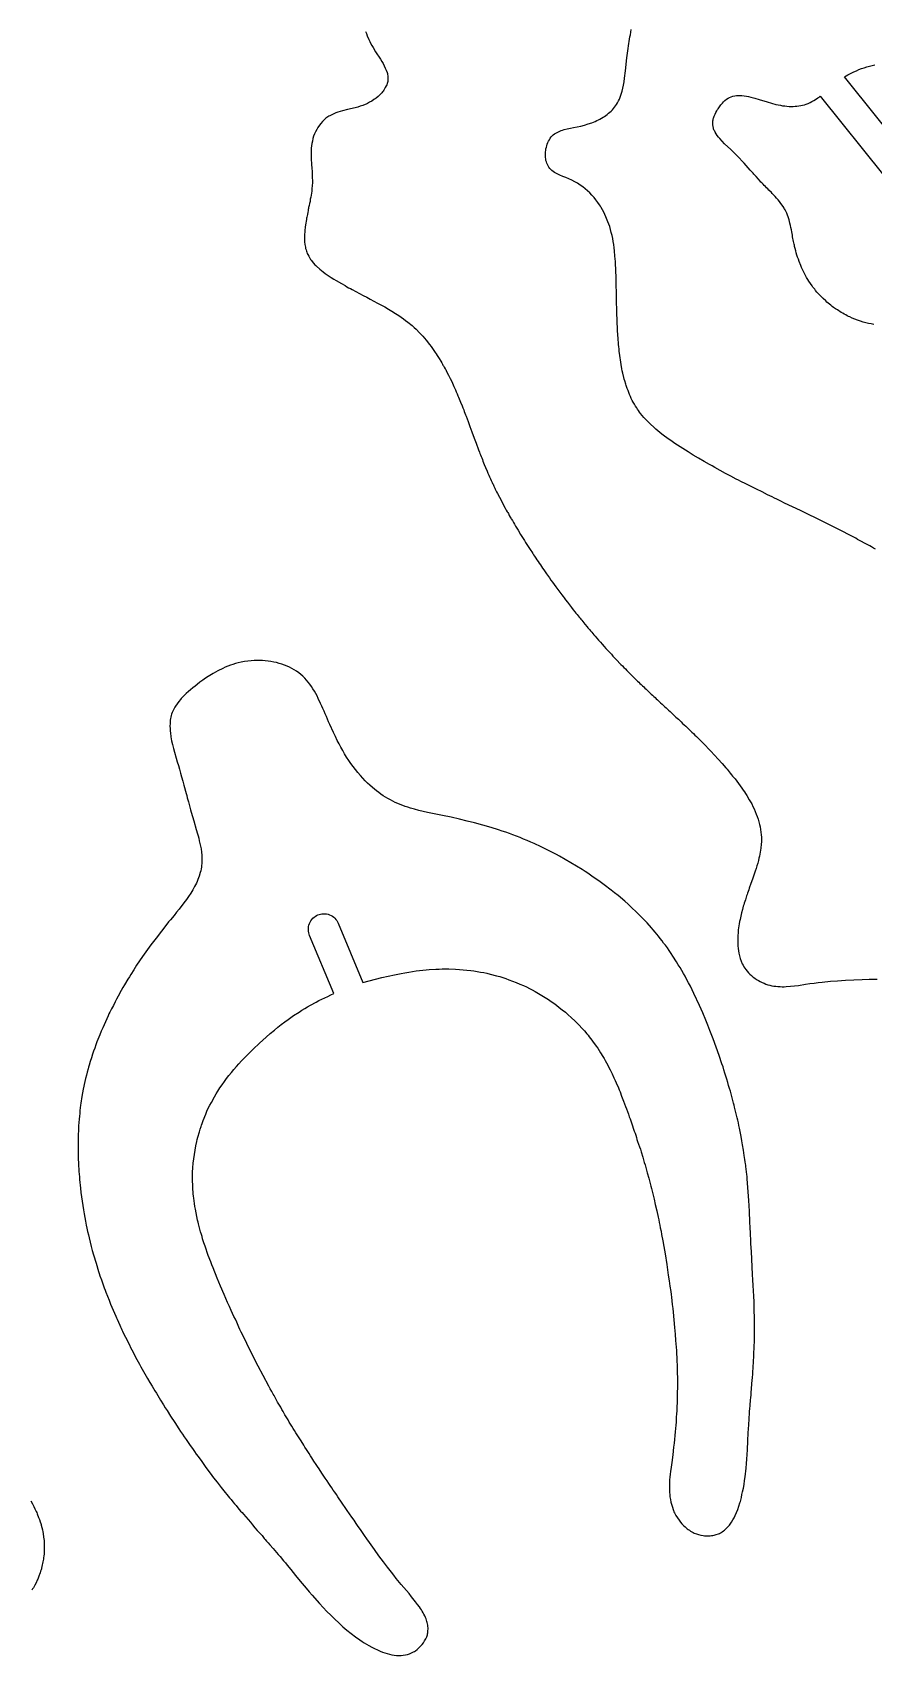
# Model space of a CAD drawing. Extents: x 0 to 1525, y 0 to 1525.
# Drawn here: x 993 to 1259, y 554 to 1067 of the extents above; entities that cross this region are included whole.
import ezdxf

# ---------------------------------------------------------------- set-up
doc = ezdxf.new("R2010")
doc.units = 0
doc.header["$MEASUREMENT"] = 0

msp = doc.modelspace()

# ---------------------------------------------------------------- linework, layer by layer
for points in [[(1259.54, 903.66), (1258.93, 903.98), (1258.33, 904.33), (1257.74, 904.68), (1257.14, 905.01), (1256.14, 905.55), (1255.13, 906.08), (1254.53, 906.4), (1253.93, 906.73), (1253.34, 907.07), (1252.74, 907.39), (1250.99, 908.29), (1249.23, 909.18), (1248.38, 909.61), (1247.53, 910.05), (1245.84, 910.93), (1244.59, 911.55), (1243.33, 912.17), (1240.83, 913.4), (1238.34, 914.61), (1235.84, 915.82), (1233.33, 917.03), (1230.83, 918.23), (1229.59, 918.83), (1228.33, 919.43), (1227.6, 919.78), (1226.88, 920.15), (1226.16, 920.52), (1225.44, 920.88), (1223.68, 921.73), (1221.93, 922.58), (1221.08, 923), (1220.23, 923.43), (1218.54, 924.31), (1217.03, 925.06), (1216.28, 925.43), (1215.54, 925.82), (1213.84, 926.72), (1212.14, 927.61), (1210.44, 928.54), (1208.74, 929.48), (1207.88, 929.95), (1207.03, 930.43), (1205.34, 931.4), (1203.64, 932.39), (1201.95, 933.41), (1200.28, 934.42), (1199.45, 934.93), (1198.62, 935.45), (1196.92, 936.55), (1196.07, 937.11), (1195.24, 937.68), (1193.62, 938.82), (1192.82, 939.41), (1192.04, 940.02), (1190.72, 941.09), (1190.07, 941.63), (1189.44, 942.18), (1188.42, 943.13), (1187.44, 944.1), (1186.87, 944.71), (1186.32, 945.32), (1185.25, 946.58), (1184.93, 947.01), (1184.63, 947.45), (1184.34, 947.9), (1184.03, 948.34), (1183.65, 948.91), (1183.3, 949.49), (1182.97, 950.09), (1182.65, 950.69), (1182.34, 951.3), (1182.05, 951.91), (1181.77, 952.53), (1181.53, 953.17), (1181.29, 953.83), (1181.03, 954.47), (1180.77, 955.13), (1180.66, 955.45), (1180.56, 955.79), (1180.25, 956.87), (1180.1, 957.4), (1179.96, 957.95), (1179.63, 959.31), (1179.47, 960), (1179.33, 960.69), (1179.09, 962.08), (1178.98, 962.78), (1178.89, 963.48), (1178.81, 964.18), (1178.71, 964.88), (1178.52, 966.29), (1178.45, 966.99), (1178.39, 967.69), (1178.33, 968.39), (1178.25, 969.09), (1178.19, 969.79), (1178.15, 970.48), (1178.12, 971.17), (1178.06, 971.86), (1178, 972.41), (1177.96, 972.97), (1177.92, 974.07), (1177.9, 974.76), (1177.86, 975.44), (1177.83, 976.13), (1177.82, 976.82), (1177.8, 977.51), (1177.76, 978.2), (1177.72, 978.89), (1177.72, 979.23), (1177.73, 979.58), (1177.74, 979.93), (1177.74, 980.27), (1177.69, 980.96), (1177.64, 981.65), (1177.62, 982.34), (1177.65, 984.28), (1177.64, 985.25), (1177.62, 985.74), (1177.59, 986.22), (1177.56, 986.71), (1177.54, 987.2), (1177.54, 988.18), (1177.54, 989.16), (1177.53, 989.65), (1177.5, 990.14), (1177.45, 991.27), (1177.42, 992.4), (1177.38, 993.53), (1177.31, 994.66), (1177.16, 996.34), (1177, 998.03), (1176.89, 999), (1176.77, 999.97), (1176.62, 1000.94), (1176.44, 1001.9), (1176.23, 1002.85), (1176.01, 1003.79), (1175.77, 1004.73), (1175.51, 1005.65), (1175.24, 1006.44), (1174.95, 1007.21), (1174.32, 1008.75), (1173.99, 1009.5), (1173.63, 1010.24), (1173.24, 1010.97), (1172.83, 1011.69), (1172.58, 1012.11), (1172.31, 1012.52), (1171.75, 1013.32), (1171.15, 1014.1), (1170.54, 1014.86), (1169.89, 1015.61), (1169.21, 1016.32), (1168.49, 1016.99), (1167.74, 1017.62), (1166.95, 1018.24), (1166.14, 1018.82), (1165.3, 1019.36), (1164.87, 1019.62), (1164.43, 1019.85), (1163.5, 1020.31), (1162.55, 1020.74), (1161.6, 1021.15), (1160.63, 1021.53), (1159.73, 1021.9), (1159.29, 1022.11), (1158.86, 1022.33), (1158.43, 1022.56), (1158.02, 1022.82), (1157.62, 1023.09), (1157.22, 1023.39), (1156.86, 1023.71), (1156.54, 1024.06), (1156.25, 1024.44), (1156, 1024.84), (1155.79, 1025.26), (1155.61, 1025.7), (1155.46, 1026.16), (1155.35, 1026.62), (1155.27, 1027.07), (1155.22, 1027.52), (1155.19, 1027.97), (1155.17, 1028.43), (1155.19, 1028.88), (1155.22, 1029.33), (1155.28, 1029.78), (1155.35, 1030.23), (1155.47, 1030.74), (1155.6, 1031.24), (1155.76, 1031.73), (1155.95, 1032.22), (1156.17, 1032.69), (1156.41, 1033.15), (1156.69, 1033.59), (1157.01, 1034.01), (1157.32, 1034.36), (1157.67, 1034.68), (1158.04, 1034.96), (1158.43, 1035.22), (1158.84, 1035.46), (1159.26, 1035.67), (1159.69, 1035.86), (1160.13, 1036.03), (1160.61, 1036.2), (1161.09, 1036.34), (1162.06, 1036.59), (1163.05, 1036.79), (1164.04, 1036.98), (1165.22, 1037.21), (1166.4, 1037.48), (1167.57, 1037.79), (1168.73, 1038.14), (1169.81, 1038.52), (1170.88, 1038.95), (1171.41, 1039.18), (1171.92, 1039.43), (1172.43, 1039.69), (1172.93, 1039.97), (1173.4, 1040.25), (1173.86, 1040.54), (1174.31, 1040.84), (1174.75, 1041.16), (1175.17, 1041.5), (1175.58, 1041.85), (1175.98, 1042.22), (1176.35, 1042.61), (1176.7, 1043), (1177.03, 1043.41), (1177.34, 1043.84), (1177.63, 1044.28), (1177.98, 1044.85), (1178.3, 1045.43), (1178.59, 1046.02), (1178.83, 1046.64), (1179.13, 1047.56), (1179.4, 1048.48), (1179.64, 1049.42), (1179.84, 1050.36), (1180.04, 1051.5), (1180.2, 1052.65), (1180.47, 1054.95), (1180.93, 1059.02), (1181.21, 1061.29), (1181.53, 1063.55), (1181.65, 1064.25), (1181.79, 1064.94), (1181.92, 1065.64), (1182.03, 1066.33), (1182.24, 1067.97)], [(1098.29, 1067.41), (1098.54, 1066.69), (1098.82, 1065.97), (1099.31, 1064.8), (1099.58, 1064.22), (1099.86, 1063.65), (1100.23, 1062.97), (1100.63, 1062.29), (1101.45, 1060.95), (1102.96, 1058.59), (1103.38, 1057.92), (1103.8, 1057.22), (1104.19, 1056.52), (1104.53, 1055.79), (1104.82, 1055.12), (1105.07, 1054.43), (1105.18, 1054.07), (1105.26, 1053.72), (1105.31, 1053.36), (1105.34, 1052.99), (1105.35, 1052.63), (1105.34, 1052.28), (1105.32, 1051.92), (1105.27, 1051.57), (1105.21, 1051.23), (1105.11, 1050.89), (1104.99, 1050.55), (1104.84, 1050.23), (1104.53, 1049.64), (1104.21, 1049.07), (1104.04, 1048.79), (1103.86, 1048.52), (1103.66, 1048.25), (1103.45, 1048), (1102.87, 1047.4), (1102.26, 1046.83), (1101.62, 1046.3), (1101.28, 1046.06), (1100.94, 1045.82), (1100.26, 1045.39), (1099.57, 1044.98), (1098.86, 1044.61), (1098.5, 1044.44), (1098.13, 1044.28), (1097.37, 1043.99), (1096.6, 1043.72), (1095.82, 1043.48), (1095.04, 1043.27), (1092.53, 1042.65), (1091.03, 1042.28), (1090.28, 1042.08), (1089.54, 1041.86), (1088.86, 1041.63), (1088.21, 1041.36), (1087.56, 1041.06), (1086.93, 1040.73), (1086.61, 1040.55), (1086.3, 1040.35), (1086, 1040.14), (1085.71, 1039.92), (1085.15, 1039.43), (1084.63, 1038.9), (1084.13, 1038.32), (1083.66, 1037.7), (1083.23, 1037.06), (1082.84, 1036.39), (1082.47, 1035.69), (1082.15, 1034.97), (1081.86, 1034.24), (1081.63, 1033.48), (1081.45, 1032.73), (1081.3, 1031.98), (1081.19, 1031.22), (1081.1, 1030.45), (1081.05, 1029.7), (1081.03, 1028.93), (1081.03, 1028.17), (1081.05, 1027.4), (1081.08, 1026.64), (1081.15, 1025.88), (1081.22, 1025.12), (1081.27, 1024.35), (1081.37, 1022.84), (1081.41, 1022.08), (1081.43, 1021.32), (1081.44, 1020.04), (1081.44, 1019.39), (1081.4, 1018.75), (1081.3, 1017.47), (1081.24, 1016.84), (1081.15, 1016.2), (1080.92, 1014.93), (1080.8, 1014.29), (1080.71, 1013.65), (1080.66, 1013.33), (1080.59, 1013), (1080.43, 1012.35), (1080.27, 1011.7), (1080.21, 1011.37), (1080.17, 1011.04), (1080.12, 1010.65), (1080.06, 1010.25), (1079.88, 1009.48), (1079.7, 1008.7), (1079.62, 1008.31), (1079.57, 1007.92), (1079.49, 1007.35), (1079.38, 1006.79), (1079.27, 1006.23), (1079.23, 1005.95), (1079.21, 1005.66), (1079.16, 1005.21), (1079.11, 1004.76), (1079.06, 1004.31), (1079.03, 1003.86), (1079, 1003.31), (1078.95, 1002.76), (1078.92, 1002.21), (1078.92, 1001.94), (1078.93, 1001.66), (1079.01, 1000.82), (1079.1, 999.98), (1079.16, 999.57), (1079.23, 999.15), (1079.32, 998.74), (1079.44, 998.33), (1079.56, 997.94), (1079.7, 997.55), (1079.85, 997.17), (1080.04, 996.8), (1080.28, 996.36), (1080.52, 995.91), (1080.77, 995.46), (1080.91, 995.25), (1081.06, 995.05), (1081.86, 994.05), (1082.28, 993.57), (1082.51, 993.34), (1082.74, 993.12), (1083.77, 992.22), (1084.29, 991.78), (1084.82, 991.36), (1085.46, 990.88), (1086.11, 990.42), (1086.77, 989.98), (1087.44, 989.54), (1088.22, 989.05), (1089.02, 988.58), (1090.63, 987.66), (1091.78, 986.99), (1092.35, 986.66), (1092.93, 986.35), (1093.51, 986.04), (1094.08, 985.73), (1095.23, 985.1), (1097.53, 983.9), (1098.63, 983.31), (1099.74, 982.72), (1102.04, 981.5), (1104.34, 980.24), (1105.49, 979.58), (1106.63, 978.9), (1107.74, 978.21), (1108.83, 977.5), (1109.55, 977.02), (1110.26, 976.52), (1110.95, 976), (1111.63, 975.46), (1112.97, 974.36), (1113.61, 973.79), (1114.24, 973.2), (1115.29, 972.11), (1116.34, 971.02), (1116.92, 970.38), (1117.47, 969.71), (1118.54, 968.34), (1119, 967.73), (1119.45, 967.11), (1120.32, 965.85), (1120.63, 965.4), (1120.93, 964.94), (1121.51, 964), (1122.1, 963.08), (1122.38, 962.62), (1122.63, 962.13), (1122.76, 961.88), (1122.89, 961.64), (1123.19, 961.17), (1123.48, 960.7), (1123.62, 960.45), (1123.74, 960.2), (1124.13, 959.41), (1124.54, 958.63), (1125.03, 957.63), (1125.54, 956.64), (1125.78, 956.14), (1125.99, 955.63), (1126.19, 955.12), (1126.43, 954.62), (1126.72, 954.02), (1126.98, 953.4), (1127.23, 952.79), (1127.5, 952.18), (1127.72, 951.67), (1127.92, 951.17), (1128.33, 950.15), (1128.84, 948.93), (1129.08, 948.31), (1129.31, 947.69), (1129.51, 947.18), (1129.72, 946.68), (1129.93, 946.17), (1130.12, 945.66), (1130.71, 944.02), (1131.31, 942.39), (1131.91, 940.76), (1132.66, 938.74), (1133.26, 937.12), (1134.01, 935.08), (1134.31, 934.28), (1134.46, 933.87), (1134.63, 933.48), (1134.85, 932.98), (1135.04, 932.48), (1135.22, 931.97), (1135.41, 931.46), (1135.82, 930.46), (1136.24, 929.47), (1136.73, 928.28), (1136.98, 927.68), (1137.25, 927.1), (1137.51, 926.5), (1137.77, 925.91), (1138.04, 925.31), (1138.33, 924.73), (1138.48, 924.44), (1138.62, 924.15), (1138.88, 923.56), (1139.13, 922.97), (1139.27, 922.67), (1139.43, 922.39), (1139.74, 921.81), (1140.04, 921.23), (1140.63, 920.07), (1141.23, 918.92), (1141.84, 917.76), (1142.44, 916.59), (1142.76, 916.01), (1143.11, 915.46), (1143.29, 915.19), (1143.44, 914.91), (1143.74, 914.34), (1144.03, 913.76), (1144.18, 913.49), (1144.36, 913.22), (1144.71, 912.66), (1145.04, 912.08), (1145.36, 911.5), (1145.7, 910.93), (1146.5, 909.63), (1147.3, 908.32), (1148.1, 907.03), (1148.5, 906.38), (1148.91, 905.74), (1149.32, 905.11), (1149.72, 904.47), (1150.13, 903.83), (1150.55, 903.2), (1150.86, 902.75), (1151.15, 902.29), (1151.44, 901.83), (1151.75, 901.38), (1152.12, 900.84), (1152.48, 900.29), (1152.84, 899.74), (1153.22, 899.2), (1153.59, 898.67), (1153.94, 898.14), (1154.28, 897.6), (1154.64, 897.07), (1155.54, 895.82), (1156.41, 894.56), (1156.92, 893.85), (1157.43, 893.16), (1157.95, 892.47), (1158.45, 891.76), (1158.76, 891.32), (1159.1, 890.89), (1159.43, 890.45), (1159.75, 890.01), (1160.06, 889.57), (1160.4, 889.15), (1160.73, 888.72), (1161.05, 888.28), (1161.31, 887.92), (1161.57, 887.57), (1162.12, 886.88), (1163.43, 885.18), (1163.98, 884.5), (1164.51, 883.8), (1164.84, 883.38), (1165.18, 882.98), (1165.53, 882.57), (1165.86, 882.15), (1166.12, 881.8), (1166.41, 881.47), (1166.69, 881.14), (1166.96, 880.8), (1167.3, 880.38), (1167.65, 879.96), (1168.34, 879.13), (1168.62, 878.8), (1168.91, 878.47), (1169.19, 878.15), (1169.46, 877.81), (1169.8, 877.39), (1170.15, 876.98), (1170.51, 876.58), (1170.86, 876.16), (1171.42, 875.5), (1172, 874.85), (1172.58, 874.21), (1173.15, 873.55), (1173.72, 872.89), (1174.32, 872.24), (1175.54, 870.97), (1176.04, 870.41), (1176.53, 869.85), (1177.02, 869.29), (1177.53, 868.74), (1179.03, 867.17), (1179.5, 866.7), (1179.99, 866.24), (1180.47, 865.78), (1180.94, 865.31), (1181.46, 864.76), (1181.98, 864.23), (1182.51, 863.69), (1183.03, 863.15), (1183.34, 862.83), (1183.67, 862.53), (1184.01, 862.24), (1184.34, 861.94), (1184.71, 861.57), (1185.08, 861.18), (1185.45, 860.8), (1185.85, 860.45), (1186.26, 860.09), (1186.66, 859.71), (1187.04, 859.32), (1187.44, 858.93), (1188.24, 858.2), (1188.65, 857.83), (1189.04, 857.45), (1189.44, 857.07), (1189.84, 856.71), (1190.25, 856.34), (1190.64, 855.96), (1191.1, 855.5), (1191.59, 855.07), (1192.07, 854.64), (1192.54, 854.19), (1192.94, 853.81), (1193.34, 853.45), (1193.75, 853.09), (1194.15, 852.71), (1194.62, 852.27), (1195.1, 851.83), (1195.58, 851.39), (1196.04, 850.94), (1196.43, 850.56), (1196.85, 850.21), (1197.26, 849.85), (1197.45, 849.66), (1197.64, 849.45), (1197.86, 849.21), (1198.09, 848.98), (1198.58, 848.55), (1199.07, 848.12), (1199.54, 847.68), (1200.29, 846.93), (1201.03, 846.18), (1201.5, 845.73), (1201.99, 845.29), (1202.47, 844.85), (1202.94, 844.39), (1203.99, 843.32), (1205.03, 842.26), (1207.44, 839.77), (1208.64, 838.49), (1209.83, 837.2), (1211.04, 835.86), (1212.24, 834.52), (1212.61, 834.09), (1212.96, 833.66), (1213.64, 832.77), (1214.01, 832.32), (1214.39, 831.88), (1214.77, 831.43), (1215.14, 830.98), (1216.26, 829.53), (1216.8, 828.79), (1217.32, 828.03), (1217.7, 827.47), (1218.1, 826.92), (1218.49, 826.35), (1218.84, 825.77), (1219.64, 824.41), (1220.04, 823.73), (1220.42, 823.05), (1220.82, 822.27), (1221.18, 821.48), (1221.53, 820.67), (1221.85, 819.87), (1222.16, 819.07), (1222.44, 818.26), (1222.7, 817.44), (1222.93, 816.61), (1223.11, 815.79), (1223.25, 814.96), (1223.35, 814.12), (1223.44, 813.28), (1223.51, 812.55), (1223.53, 811.81), (1223.51, 811.07), (1223.44, 810.33), (1223.32, 809.05), (1223.24, 808.42), (1223.13, 807.78), (1222.99, 807.14), (1222.84, 806.5), (1222.68, 805.86), (1222.54, 805.22), (1222.44, 804.79), (1222.33, 804.36), (1222.07, 803.51), (1221.8, 802.67), (1221.54, 801.82), (1221.34, 801.18), (1221.11, 800.56), (1220.88, 799.93), (1220.66, 799.3), (1220.18, 797.85), (1219.65, 796.42), (1219.47, 795.91), (1219.3, 795.39), (1219.14, 794.88), (1218.96, 794.37), (1218.8, 793.97), (1218.67, 793.57), (1218.41, 792.75), (1218.07, 791.72), (1217.9, 791.2), (1217.74, 790.68), (1217.61, 790.16), (1217.48, 789.64), (1217.24, 788.6), (1216.98, 787.54), (1216.73, 786.48), (1216.58, 785.84), (1216.46, 785.19), (1216.27, 783.89), (1216.18, 783.22), (1216.12, 782.55), (1216.04, 781.21), (1216.03, 780.65), (1216.03, 780.08), (1216.04, 779.52), (1216.03, 778.95), (1216.03, 778.56), (1216.05, 778.17), (1216.13, 777.39), (1216.24, 776.61), (1216.37, 775.84), (1216.45, 775.41), (1216.55, 774.99), (1216.67, 774.57), (1216.81, 774.15), (1217.11, 773.33), (1217.44, 772.52), (1217.67, 772.04), (1217.94, 771.57), (1218.24, 771.12), (1218.55, 770.68), (1218.96, 770.18), (1219.4, 769.69), (1219.87, 769.21), (1220.34, 768.76), (1220.85, 768.32), (1221.39, 767.92), (1221.96, 767.55), (1222.54, 767.21), (1223.12, 766.89), (1223.71, 766.6), (1224.32, 766.33), (1224.93, 766.09), (1225.55, 765.89), (1226.17, 765.72), (1226.8, 765.58), (1227.44, 765.47), (1228.08, 765.38), (1228.73, 765.32), (1229.38, 765.28), (1230.03, 765.26), (1230.69, 765.26), (1231.34, 765.29), (1232.64, 765.38), (1233.94, 765.52), (1235.24, 765.69), (1237.44, 766.02), (1238.78, 766.22), (1240.13, 766.41), (1241.43, 766.57), (1242.73, 766.72), (1245.33, 766.96), (1247.53, 767.13), (1250.13, 767.29), (1252.73, 767.42), (1255.33, 767.52), (1257.53, 767.59), (1260.13, 767.67)], [(1269.77, 1028.1), (1249.79, 1053.05), (1250.86, 1053.64), (1251.93, 1054.24), (1252.33, 1054.44), (1252.73, 1054.62), (1253.53, 1054.98), (1254.33, 1055.33), (1255.13, 1055.63), (1255.98, 1055.92), (1256.83, 1056.19), (1257.68, 1056.42), (1258.53, 1056.62), (1259.38, 1056.8)], [(1259.03, 974.71), (1258.18, 974.87), (1257.33, 975.04), (1256.48, 975.24), (1255.63, 975.48), (1254.78, 975.75), (1253.93, 976.04), (1253.08, 976.37), (1252.24, 976.73), (1251.43, 977.08), (1251.03, 977.26), (1250.64, 977.48), (1250.16, 977.74), (1249.68, 977.99), (1249.2, 978.25), (1248.73, 978.52), (1247.52, 979.3), (1246.92, 979.7), (1246.33, 980.11), (1245.9, 980.44), (1245.48, 980.77), (1244.64, 981.45), (1244.22, 981.79), (1243.82, 982.15), (1243.05, 982.9), (1242.29, 983.67), (1241.54, 984.44), (1241.07, 984.96), (1240.63, 985.5), (1240.35, 985.85), (1240.06, 986.19), (1239.78, 986.54), (1239.53, 986.91), (1239.03, 987.64), (1238.53, 988.36), (1238.15, 988.95), (1237.8, 989.56), (1237.14, 990.8), (1236.81, 991.43), (1236.5, 992.06), (1236.21, 992.7), (1235.94, 993.34), (1235.42, 994.66), (1235.17, 995.32), (1234.94, 995.99), (1234.73, 996.67), (1234.53, 997.35), (1234.34, 998.04), (1234.12, 998.72), (1234.03, 999.06), (1233.97, 999.41), (1233.91, 999.76), (1233.83, 1000.11), (1233.72, 1000.55), (1233.63, 1000.99), (1233.55, 1001.44), (1233.47, 1001.88), (1233.36, 1002.4), (1233.27, 1002.93), (1233.1, 1003.98), (1232.96, 1004.68), (1232.8, 1005.37), (1232.64, 1006.06), (1232.5, 1006.76), (1232.39, 1007.26), (1232.25, 1007.76), (1231.92, 1008.76), (1231.71, 1009.33), (1231.48, 1009.88), (1230.96, 1010.98), (1230.82, 1011.25), (1230.67, 1011.51), (1230.34, 1012.01), (1229.63, 1013), (1229.22, 1013.57), (1228.77, 1014.11), (1228.3, 1014.63), (1227.82, 1015.14), (1227.23, 1015.79), (1226.93, 1016.11), (1226.63, 1016.42), (1225.87, 1017.18), (1225.5, 1017.56), (1225.12, 1017.93), (1224.74, 1018.31), (1224.38, 1018.7), (1224.02, 1019.09), (1223.64, 1019.47), (1223.35, 1019.77), (1223.07, 1020.08), (1222.52, 1020.71), (1221.81, 1021.46), (1221.47, 1021.84), (1221.13, 1022.24), (1220.85, 1022.57), (1220.55, 1022.89), (1220.24, 1023.21), (1219.95, 1023.54), (1219.29, 1024.3), (1218.62, 1025.04), (1218.02, 1025.69), (1217.43, 1026.34), (1216.45, 1027.4), (1215.95, 1027.93), (1215.44, 1028.43), (1214.63, 1029.22), (1213.83, 1030.01), (1211.86, 1031.89), (1211.07, 1032.69), (1210.32, 1033.51), (1209.92, 1033.99), (1209.54, 1034.5), (1209.19, 1035.02), (1208.85, 1035.55), (1208.72, 1035.8), (1208.59, 1036.06), (1208.48, 1036.32), (1208.38, 1036.58), (1208.3, 1036.86), (1208.24, 1037.13), (1208.19, 1037.41), (1208.16, 1037.69), (1208.13, 1038.27), (1208.14, 1038.85), (1208.17, 1039.14), (1208.21, 1039.43), (1208.27, 1039.71), (1208.34, 1039.99), (1208.55, 1040.59), (1208.81, 1041.18), (1209.1, 1041.76), (1209.4, 1042.33), (1209.58, 1042.65), (1209.78, 1042.96), (1210.21, 1043.56), (1210.67, 1044.15), (1211.13, 1044.72), (1211.53, 1045.17), (1211.97, 1045.57), (1212.44, 1045.94), (1212.94, 1046.27), (1213.43, 1046.53), (1213.95, 1046.74), (1214.49, 1046.91), (1215.04, 1047.04), (1215.6, 1047.12), (1216.18, 1047.16), (1216.76, 1047.16), (1217.33, 1047.12), (1218.04, 1047.04), (1218.74, 1046.94), (1219.44, 1046.8), (1220.13, 1046.64), (1221.44, 1046.29), (1222.73, 1045.9), (1225.34, 1045.08), (1226.68, 1044.69), (1228.03, 1044.33), (1228.75, 1044.17), (1229.48, 1044.03), (1230.2, 1043.91), (1230.94, 1043.81), (1231.58, 1043.74), (1232.23, 1043.7), (1232.88, 1043.68), (1233.53, 1043.69), (1234.14, 1043.72), (1234.74, 1043.77), (1235.34, 1043.84), (1235.93, 1043.94), (1236.52, 1044.07), (1237.1, 1044.23), (1237.67, 1044.41), (1238.23, 1044.61), (1238.86, 1044.89), (1239.46, 1045.2), (1240.05, 1045.55), (1240.63, 1045.91), (1241.37, 1046.39), (1241.73, 1046.65), (1242.08, 1046.92), (1242.08, 1046.92), (1262.19, 1021.82)], [(992.43, 602.6), (992.92, 601.69), (993.14, 601.3), (993.33, 600.9), (993.7, 600.1), (994.08, 599.3), (994.27, 598.91), (994.44, 598.5), (994.83, 597.41), (995.09, 596.72), (995.33, 596.02), (995.54, 595.46), (995.64, 595.18), (995.71, 594.9), (995.87, 594.18), (996.04, 593.46), (996.16, 592.88), (996.27, 592.3), (996.45, 591.13), (996.52, 590.62), (996.57, 590.11), (996.63, 589.07), (996.64, 588.55), (996.64, 588.03), (996.63, 587.51), (996.64, 586.99), (996.64, 586.69), (996.63, 586.4), (996.57, 585.81), (996.5, 585.22), (996.43, 584.63), (996.38, 584.19), (996.32, 583.75), (996.24, 583.31), (996.13, 582.87), (996.01, 582.37), (995.91, 581.86), (995.8, 581.35), (995.72, 581.1), (995.63, 580.86), (995.53, 580.61), (995.45, 580.35), (995.31, 579.84), (995.17, 579.34), (995.07, 579.1), (994.96, 578.87), (994.81, 578.55), (994.68, 578.2), (994.57, 577.86), (994.43, 577.52), (994.04, 576.72), (993.62, 575.94), (993.19, 575.17), (992.96, 574.79), (992.72, 574.42)]]:
    msp.add_lwpolyline(points)
msp.add_lwpolyline([(1088.23, 763.06), (1080.59, 781.47), (1080.43, 781.89), (1080.31, 782.32), (1080.22, 782.79), (1080.19, 783.27), (1080.19, 783.76), (1080.25, 784.26), (1080.36, 784.75), (1080.53, 785.24), (1080.74, 785.7), (1080.99, 786.14), (1081.29, 786.54), (1081.62, 786.91), (1081.97, 787.23), (1082.35, 787.51), (1082.74, 787.75), (1083.14, 787.95), (1083.56, 788.11), (1084, 788.23), (1084.47, 788.31), (1084.94, 788.35), (1085.44, 788.34), (1085.93, 788.28), (1086.43, 788.17), (1086.91, 788.01), (1087.37, 787.8), (1087.81, 787.54), (1088.21, 787.25), (1088.58, 786.92), (1088.9, 786.56), (1089.19, 786.18), (1089.42, 785.8), (1089.62, 785.39), (1097.44, 766.55), (1101.44, 767.63), (1103.43, 768.13), (1105.44, 768.61), (1107.48, 769.06), (1109.54, 769.47), (1110.73, 769.69), (1111.93, 769.89), (1114.33, 770.24), (1115.36, 770.37), (1116.38, 770.49), (1117.41, 770.59), (1118.43, 770.67), (1120.48, 770.8), (1121.51, 770.85), (1122.53, 770.87), (1123.59, 770.88), (1124.64, 770.87), (1126.73, 770.81), (1127.94, 770.74), (1129.14, 770.64), (1130.34, 770.52), (1131.54, 770.38), (1132.56, 770.24), (1133.59, 770.08), (1134.61, 769.9), (1135.64, 769.7), (1136.67, 769.49), (1137.69, 769.25), (1139.73, 768.72), (1140.72, 768.44), (1141.7, 768.14), (1142.67, 767.82), (1143.64, 767.48), (1144.8, 767.06), (1145.95, 766.6), (1147.1, 766.11), (1148.23, 765.61), (1149.17, 765.17), (1150.1, 764.71), (1151.02, 764.23), (1151.94, 763.73), (1153, 763.12), (1154.05, 762.48), (1156.14, 761.18), (1157.02, 760.6), (1157.87, 760), (1158.72, 759.37), (1159.55, 758.72), (1160.51, 757.95), (1161.47, 757.16), (1162.41, 756.36), (1163.33, 755.53), (1164.6, 754.32), (1165.22, 753.71), (1165.83, 753.07), (1166.66, 752.18), (1167.48, 751.28), (1168.28, 750.36), (1168.66, 749.89), (1169.03, 749.41), (1169.45, 748.85), (1169.88, 748.3), (1170.31, 747.76), (1170.74, 747.2), (1171.23, 746.5), (1171.7, 745.78), (1172.61, 744.31), (1173.35, 743.15), (1173.7, 742.57), (1174.04, 741.96), (1174.86, 740.45), (1175.27, 739.69), (1175.64, 738.92), (1176.23, 737.66), (1176.84, 736.42), (1177.22, 735.64), (1177.56, 734.84), (1178.24, 733.24), (1178.51, 732.61), (1178.76, 731.97), (1179.26, 730.68), (1179.88, 729.05), (1180.2, 728.23), (1180.52, 727.42), (1180.83, 726.6), (1181.12, 725.79), (1181.4, 724.97), (1181.71, 724.15), (1181.95, 723.5), (1182.18, 722.85), (1182.62, 721.53), (1183.05, 720.21), (1183.28, 719.55), (1183.52, 718.9), (1183.74, 718.26), (1183.93, 717.6), (1184.13, 716.94), (1184.33, 716.29), (1184.91, 714.65), (1185.19, 713.83), (1185.44, 712.99), (1185.93, 711.34), (1186.44, 709.69), (1186.69, 708.87), (1186.91, 708.04), (1187.12, 707.21), (1187.34, 706.38), (1187.83, 704.73), (1188.06, 703.9), (1188.28, 703.06), (1188.48, 702.22), (1188.71, 701.39), (1188.93, 700.55), (1189.15, 699.71), (1189.54, 698.04), (1189.91, 696.36), (1190.36, 694.34), (1190.82, 692.33), (1191, 691.48), (1191.17, 690.64), (1191.33, 689.79), (1191.51, 688.95), (1191.74, 687.93), (1191.93, 686.92), (1192.29, 684.87), (1193.14, 680.12), (1193.24, 679.44), (1193.34, 678.76), (1193.53, 677.39), (1193.79, 675.68), (1194.03, 673.97), (1194.29, 672.26), (1194.53, 670.54), (1194.79, 668.82), (1194.91, 667.96), (1195.01, 667.1), (1195.13, 665.9), (1195.27, 664.7), (1195.42, 663.5), (1195.56, 662.29), (1196.04, 657.46), (1196.13, 656.43), (1196.21, 655.39), (1196.35, 653.32), (1196.52, 651.26), (1196.59, 650.23), (1196.63, 649.19), (1196.69, 647.99), (1196.76, 646.78), (1196.82, 645.58), (1196.83, 644.98), (1196.83, 644.37), (1196.83, 643.68), (1196.84, 643), (1196.9, 641.63), (1196.94, 640.26), (1196.95, 639.57), (1196.94, 638.88), (1196.86, 636.49), (1196.83, 635.29), (1196.82, 634.09), (1196.81, 633.4), (1196.78, 632.72), (1196.7, 631.35), (1196.6, 629.98), (1196.57, 629.3), (1196.54, 628.61), (1196.49, 627.58), (1196.4, 626.55), (1196.3, 625.51), (1196.21, 624.48), (1196.11, 623.27), (1196, 622.06), (1195.86, 620.85), (1195.71, 619.64), (1195.42, 617.19), (1195.14, 614.74), (1195.04, 614.04), (1194.94, 613.34), (1194.73, 611.93), (1194.62, 611.06), (1194.53, 610.18), (1194.46, 609.3), (1194.44, 608.42), (1194.43, 605.65), (1194.44, 605.23), (1194.47, 604.8), (1194.57, 603.95), (1194.7, 603.1), (1194.86, 602.26), (1195.02, 601.59), (1195.22, 600.93), (1195.65, 599.62), (1195.81, 599.2), (1196, 598.8), (1196.21, 598.4), (1196.44, 598.01), (1196.93, 597.26), (1197.43, 596.52), (1197.85, 595.94), (1198.31, 595.39), (1198.8, 594.87), (1199.32, 594.38), (1200, 593.83), (1200.35, 593.57), (1200.71, 593.32), (1201.08, 593.09), (1201.46, 592.86), (1201.85, 592.66), (1202.24, 592.47), (1202.91, 592.2), (1203.61, 591.98), (1204.32, 591.81), (1205.03, 591.68), (1205.47, 591.63), (1205.91, 591.59), (1206.35, 591.58), (1206.79, 591.58), (1207.24, 591.6), (1207.67, 591.65), (1208.11, 591.72), (1208.53, 591.81), (1209.21, 591.99), (1209.88, 592.22), (1210.21, 592.35), (1210.53, 592.51), (1210.83, 592.68), (1211.12, 592.87), (1211.47, 593.12), (1211.81, 593.4), (1212.14, 593.69), (1212.46, 593.99), (1212.77, 594.3), (1213.07, 594.63), (1213.35, 594.96), (1213.61, 595.3), (1214.06, 595.93), (1214.48, 596.59), (1214.86, 597.27), (1215.21, 597.96), (1215.63, 598.94), (1216.02, 599.94), (1216.38, 600.95), (1216.71, 601.97), (1216.84, 602.4), (1216.95, 602.85), (1217.15, 603.74), (1217.33, 604.64), (1217.53, 605.53), (1217.78, 606.69), (1218, 607.86), (1218.18, 609.04), (1218.33, 610.22), (1218.64, 613.01), (1218.79, 614.41), (1218.9, 615.8), (1219.08, 618.73), (1219.24, 621.65), (1219.34, 624.16), (1219.39, 625.42), (1219.46, 626.67), (1219.6, 628.57), (1219.73, 630.47), (1219.77, 631.07), (1219.84, 631.67), (1219.96, 632.86), (1220.07, 634.49), (1220.13, 635.3), (1220.21, 636.11), (1220.29, 637.02), (1220.36, 637.92), (1220.51, 639.73), (1220.66, 641.68), (1220.73, 642.66), (1220.82, 643.63), (1220.88, 644.48), (1220.92, 645.33), (1220.95, 646.18), (1221.01, 647.03), (1221.09, 648.08), (1221.13, 649.13), (1221.19, 651.22), (1221.28, 653.34), (1221.32, 654.4), (1221.33, 655.46), (1221.33, 656.87), (1221.34, 658.27), (1221.34, 659.68), (1221.3, 661.08), (1221.24, 662.47), (1221.23, 663.87), (1221.2, 664.74), (1221.16, 665.6), (1221.06, 667.33), (1220.99, 669.06), (1220.9, 670.79), (1220.82, 672.52), (1220.72, 674.24), (1220.57, 676.65), (1220.44, 679.06), (1220.31, 681.48), (1220.17, 683.89), (1220.13, 684.76), (1220.11, 685.62), (1220.08, 686.48), (1220.04, 687.34), (1219.95, 689.07), (1219.87, 690.79), (1219.7, 694.24), (1219.52, 697.67), (1219.35, 700.41), (1219.24, 701.77), (1219.11, 703.14), (1219, 704.5), (1218.94, 705.18), (1218.85, 705.85), (1218.74, 706.7), (1218.66, 707.54), (1218.57, 708.38), (1218.52, 708.8), (1218.44, 709.22), (1218.33, 709.89), (1218.23, 710.56), (1218.14, 711.23), (1218.04, 711.9), (1217.79, 713.57), (1217.54, 715.23), (1217.3, 716.56), (1217.05, 717.89), (1216.54, 720.53), (1216.38, 721.36), (1216.19, 722.18), (1215.99, 723), (1215.82, 723.83), (1215.63, 724.65), (1215.42, 725.47), (1215.2, 726.29), (1215.01, 727.12), (1214.87, 727.78), (1214.71, 728.44), (1214.35, 729.74), (1214.12, 730.56), (1213.91, 731.39), (1213.69, 732.21), (1213.44, 733.02), (1213.13, 734.01), (1212.83, 734.99), (1212.54, 735.98), (1212.23, 736.96), (1211.93, 737.94), (1211.64, 738.93), (1211.34, 739.91), (1211.01, 740.88), (1210.09, 743.52), (1209.17, 746.16), (1208.2, 748.79), (1207.22, 751.41), (1206.58, 753.06), (1205.9, 754.7), (1204.94, 757), (1204.45, 758.15), (1203.94, 759.29), (1202.14, 763.16), (1201.59, 764.29), (1201.01, 765.39), (1200.42, 766.49), (1199.83, 767.6), (1199.33, 768.54), (1198.81, 769.47), (1197.74, 771.31), (1197.19, 772.22), (1196.63, 773.11), (1195.51, 774.9), (1194.94, 775.79), (1194.36, 776.67), (1193.74, 777.53), (1193.11, 778.37), (1192.57, 779.08), (1192.05, 779.79), (1191.51, 780.51), (1190.95, 781.2), (1189.84, 782.53), (1189.28, 783.2), (1188.72, 783.85), (1187.3, 785.43), (1186.58, 786.21), (1185.84, 786.96), (1184.09, 788.69), (1182.34, 790.39), (1181.31, 791.35), (1180.27, 792.27), (1178.14, 794.08), (1177.06, 794.97), (1175.96, 795.83), (1173.73, 797.52), (1172.89, 798.14), (1172.04, 798.76), (1170.32, 799.95), (1168.59, 801.13), (1167.72, 801.71), (1166.83, 802.28), (1165.04, 803.39), (1163.24, 804.47), (1161.44, 805.51), (1159.64, 806.54), (1158.72, 807.04), (1157.8, 807.52), (1155.94, 808.47), (1154.87, 809), (1153.79, 809.52), (1151.63, 810.53), (1150.51, 811.02), (1149.39, 811.5), (1148.27, 811.97), (1147.14, 812.43), (1144.9, 813.29), (1143.77, 813.71), (1142.64, 814.11), (1141.49, 814.5), (1140.34, 814.87), (1138.04, 815.58), (1135.39, 816.35), (1132.74, 817.07), (1130.39, 817.66), (1128.03, 818.21), (1125.34, 818.83), (1122.63, 819.41), (1117.84, 820.4), (1116.48, 820.7), (1115.12, 821.03), (1113.78, 821.38), (1112.44, 821.76), (1111.63, 822.01), (1110.82, 822.28), (1110.02, 822.56), (1109.23, 822.86), (1108.44, 823.18), (1107.66, 823.53), (1106.89, 823.91), (1106.14, 824.31), (1105.37, 824.75), (1104.61, 825.19), (1103.87, 825.66), (1103.14, 826.15), (1102.45, 826.66), (1101.77, 827.19), (1101.1, 827.73), (1100.43, 828.28), (1099.64, 828.97), (1098.88, 829.68), (1098.14, 830.41), (1097.43, 831.18), (1096.63, 832.08), (1095.83, 832.99), (1095.07, 833.92), (1094.33, 834.88), (1093.63, 835.86), (1092.95, 836.85), (1092.29, 837.86), (1091.66, 838.89), (1091.04, 839.92), (1090.45, 840.97), (1089.88, 842.03), (1089.33, 843.11), (1088.72, 844.39), (1088.12, 845.67), (1086.93, 848.24), (1086.56, 849.06), (1086.23, 849.9), (1085.9, 850.73), (1085.54, 851.55), (1085.16, 852.38), (1084.79, 853.2), (1084.42, 854.03), (1084.03, 854.85), (1083.3, 856.43), (1082.92, 857.22), (1082.52, 857.99), (1082.09, 858.75), (1081.63, 859.48), (1081.15, 860.2), (1080.64, 860.91), (1080.13, 861.57), (1079.59, 862.22), (1079.03, 862.84), (1078.44, 863.43), (1077.81, 864), (1077.15, 864.53), (1076.46, 865.03), (1075.74, 865.49), (1074.99, 865.91), (1074.22, 866.3), (1073.44, 866.65), (1072.64, 866.98), (1071.81, 867.28), (1070.96, 867.53), (1070.1, 867.75), (1069.24, 867.94), (1068.34, 868.11), (1067.44, 868.24), (1066.54, 868.34), (1065.63, 868.4), (1064.76, 868.44), (1063.88, 868.45), (1063.01, 868.42), (1062.13, 868.36), (1061.08, 868.25), (1060.02, 868.1), (1058.97, 867.9), (1057.94, 867.66), (1057.12, 867.44), (1056.32, 867.18), (1055.52, 866.91), (1054.73, 866.61), (1053.92, 866.28), (1053.12, 865.92), (1051.54, 865.15), (1050.77, 864.74), (1050.02, 864.31), (1048.54, 863.39), (1047.64, 862.8), (1046.77, 862.17), (1045.9, 861.53), (1045.05, 860.88), (1044.33, 860.33), (1043.63, 859.76), (1042.93, 859.17), (1042.24, 858.58), (1041.58, 857.99), (1040.93, 857.38), (1040.3, 856.75), (1040, 856.42), (1039.71, 856.08), (1039.17, 855.41), (1038.65, 854.73), (1038.16, 854.03), (1037.93, 853.66), (1037.72, 853.29), (1037.5, 852.85), (1037.29, 852.41), (1037.1, 851.95), (1036.94, 851.49), (1036.79, 851.03), (1036.68, 850.55), (1036.59, 850.07), (1036.52, 849.58), (1036.45, 848.57), (1036.41, 847.56), (1036.42, 847.05), (1036.44, 846.55), (1036.48, 846.04), (1036.53, 845.54), (1036.71, 844.3), (1036.93, 843.06), (1037.21, 841.83), (1037.53, 840.62), (1038.73, 836.39), (1039.08, 835.2), (1039.43, 834.01), (1039.78, 832.81), (1040.1, 831.61), (1040.45, 830.29), (1040.81, 828.97), (1041.54, 826.33), (1041.7, 825.68), (1041.86, 825.02), (1042.03, 824.36), (1042.23, 823.71), (1042.37, 823.3), (1042.49, 822.89), (1042.69, 822.06), (1042.89, 821.23), (1043.12, 820.41), (1043.54, 819.06), (1043.95, 817.71), (1044.73, 815.01), (1045.15, 813.64), (1045.34, 812.95), (1045.51, 812.26), (1045.69, 811.4), (1045.89, 810.55), (1046.08, 809.69), (1046.24, 808.83), (1046.38, 807.82), (1046.47, 806.81), (1046.52, 805.8), (1046.52, 804.78), (1046.49, 804.2), (1046.43, 803.63), (1046.35, 803.06), (1046.24, 802.49), (1046.12, 801.93), (1045.97, 801.36), (1045.64, 800.25), (1045.45, 799.68), (1045.23, 799.13), (1045, 798.58), (1044.75, 798.04), (1044.21, 796.98), (1043.63, 795.93), (1042.99, 794.86), (1042.31, 793.82), (1041.59, 792.8), (1040.84, 791.8), (1039.29, 789.8), (1038.51, 788.81), (1037.71, 787.83), (1036.56, 786.44), (1035.99, 785.74), (1035.43, 785.04), (1033.72, 782.84), (1032, 780.66), (1031.17, 779.57), (1030.35, 778.46), (1028.73, 776.24), (1028.24, 775.55), (1027.76, 774.85), (1026.82, 773.44), (1025.86, 772.02), (1025.39, 771.31), (1024.93, 770.58), (1024.02, 769.13), (1023.56, 768.41), (1023.12, 767.67), (1022.06, 765.89), (1021.53, 765), (1021.02, 764.1), (1020.01, 762.27), (1019.52, 761.35), (1019.05, 760.42), (1018.5, 759.34), (1017.92, 758.26), (1017.36, 757.18), (1017.09, 756.63), (1016.84, 756.08), (1016.01, 754.17), (1015.15, 752.28), (1014.67, 751.16), (1014.21, 750.04), (1013.32, 747.79), (1012.94, 746.82), (1012.59, 745.85), (1012.25, 744.86), (1011.94, 743.87), (1011.57, 742.72), (1011.19, 741.57), (1010.83, 740.42), (1010.66, 739.84), (1010.51, 739.26), (1010.25, 738.25), (1009.97, 737.25), (1009.7, 736.25), (1009.47, 735.23), (1009, 732.87), (1008.54, 730.5), (1008.42, 729.82), (1008.33, 729.14), (1008.24, 728.45), (1008.13, 727.77), (1008.01, 726.92), (1007.93, 726.06), (1007.86, 725.2), (1007.77, 724.34), (1007.66, 723.31), (1007.58, 722.27), (1007.51, 721.24), (1007.47, 720.2), (1007.37, 718.12), (1007.33, 717.08), (1007.33, 716.04), (1007.34, 714.65), (1007.33, 713.26), (1007.34, 711.87), (1007.36, 711.18), (1007.4, 710.49), (1007.44, 709.8), (1007.47, 709.11), (1007.5, 708.41), (1007.55, 707.72), (1007.63, 706.86), (1007.68, 705.99), (1007.74, 705.12), (1007.81, 704.26), (1008.09, 701.5), (1008.25, 700.13), (1008.43, 698.75), (1009.03, 694.64), (1009.23, 693.45), (1009.46, 692.26), (1009.71, 691.07), (1009.94, 689.88), (1010.13, 688.86), (1010.35, 687.84), (1010.59, 686.83), (1010.84, 685.82), (1011.5, 683.14), (1011.84, 681.8), (1012.23, 680.47), (1013.04, 677.83), (1013.83, 675.18), (1014.03, 674.52), (1014.24, 673.86), (1014.7, 672.56), (1015.17, 671.27), (1015.63, 669.97), (1015.86, 669.32), (1016.1, 668.67), (1016.61, 667.39), (1017.14, 666.11), (1017.64, 664.83), (1018.03, 663.87), (1018.45, 662.92), (1018.86, 661.98), (1019.26, 661.02), (1019.46, 660.54), (1019.67, 660.06), (1020.14, 659.12), (1020.6, 658.18), (1020.81, 657.71), (1021, 657.22), (1021.19, 656.74), (1021.4, 656.26), (1021.86, 655.33), (1022.34, 654.41), (1022.84, 653.49), (1023.22, 652.73), (1023.58, 651.95), (1023.95, 651.18), (1024.34, 650.41), (1025.97, 647.36), (1026.79, 645.83), (1027.22, 645.07), (1027.65, 644.32), (1028.08, 643.57), (1028.5, 642.81), (1028.91, 642.05), (1029.35, 641.3), (1030.06, 640.11), (1030.75, 638.91), (1031.19, 638.16), (1031.65, 637.42), (1032.11, 636.68), (1032.55, 635.93), (1032.99, 635.19), (1033.45, 634.45), (1034.36, 632.99), (1034.91, 632.1), (1035.47, 631.21), (1036.61, 629.45), (1037.91, 627.44), (1039.22, 625.43), (1039.79, 624.58), (1040.36, 623.74), (1040.94, 622.9), (1041.5, 622.05), (1042.15, 621.09), (1042.83, 620.15), (1043.5, 619.2), (1044.16, 618.25), (1044.72, 617.44), (1045.29, 616.64), (1046.45, 615.05), (1047.77, 613.24), (1049.11, 611.43), (1050.21, 609.97), (1051.34, 608.52), (1052.64, 606.88), (1053.92, 605.24), (1054.36, 604.68), (1054.82, 604.13), (1055.28, 603.58), (1055.72, 603.02), (1056.25, 602.38), (1056.79, 601.75), (1057.33, 601.13), (1057.85, 600.48), (1058.29, 599.95), (1058.74, 599.43), (1059.2, 598.91), (1059.65, 598.38), (1060.37, 597.54), (1061.1, 596.7), (1061.83, 595.87), (1062.55, 595.03), (1063.29, 594.16), (1064.03, 593.29), (1064.53, 592.73), (1065.04, 592.19), (1065.55, 591.65), (1065.79, 591.36), (1066.01, 591.06), (1066.24, 590.75), (1066.48, 590.46), (1066.99, 589.89), (1067.52, 589.33), (1068.03, 588.76), (1069.07, 587.52), (1069.58, 586.9), (1070.11, 586.29), (1070.67, 585.64), (1071.22, 584.99), (1072.32, 583.68), (1072.91, 582.99), (1073.48, 582.29), (1074.64, 580.89), (1076.14, 579.07), (1077.64, 577.25), (1079.52, 575), (1080.47, 573.88), (1081.43, 572.77), (1083.7, 570.2), (1084.86, 568.93), (1086.04, 567.69), (1087.28, 566.44), (1088.54, 565.22), (1089.82, 564.02), (1091.12, 562.84), (1091.75, 562.28), (1092.4, 561.74), (1093.73, 560.68), (1095.08, 559.66), (1096.45, 558.67), (1097.15, 558.19), (1097.88, 557.75), (1098.61, 557.32), (1099.34, 556.89), (1100.21, 556.38), (1101.1, 555.92), (1102.02, 555.49), (1102.94, 555.1), (1103.65, 554.82), (1104.36, 554.56), (1105.09, 554.33), (1105.83, 554.13), (1106.57, 553.97), (1107.32, 553.84), (1108.07, 553.76), (1108.83, 553.72), (1109.53, 553.73), (1110.21, 553.79), (1110.89, 553.9), (1111.56, 554.06), (1112.21, 554.27), (1112.85, 554.54), (1113.46, 554.86), (1113.75, 555.04), (1114.04, 555.23), (1114.62, 555.67), (1115.16, 556.14), (1115.67, 556.64), (1116.14, 557.18), (1116.57, 557.75), (1116.96, 558.34), (1117.31, 558.97), (1117.62, 559.62), (1117.74, 559.92), (1117.83, 560.22), (1117.9, 560.54), (1117.95, 560.85), (1118.02, 561.49), (1118.04, 562.13), (1118.04, 562.53), (1118.01, 562.94), (1117.96, 563.34), (1117.89, 563.74), (1117.8, 564.13), (1117.69, 564.52), (1117.56, 564.91), (1117.42, 565.28), (1117.21, 565.78), (1116.98, 566.28), (1116.74, 566.77), (1116.48, 567.25), (1116.21, 567.72), (1115.93, 568.19), (1115.63, 568.64), (1115.32, 569.09), (1114.71, 569.9), (1114.09, 570.71), (1112.83, 572.3), (1112.03, 573.29), (1111.2, 574.25), (1110.37, 575.22), (1109.55, 576.2), (1107.97, 578.12), (1107.19, 579.09), (1106.43, 580.08), (1105.19, 581.72), (1103.93, 583.35), (1103.19, 584.31), (1102.47, 585.29), (1101.06, 587.26), (1099.48, 589.47), (1098.7, 590.58), (1097.94, 591.7), (1097.29, 592.64), (1096.64, 593.56), (1095.98, 594.49), (1095.35, 595.43), (1094.64, 596.49), (1093.91, 597.53), (1092.44, 599.61), (1090.44, 602.52), (1089.97, 603.24), (1089.51, 603.96), (1089.04, 604.67), (1088.54, 605.36), (1088.04, 606.05), (1087.58, 606.75), (1087.12, 607.46), (1086.65, 608.15), (1086.08, 608.96), (1085.53, 609.78), (1084.45, 611.44), (1083.55, 612.79), (1083.09, 613.46), (1082.65, 614.14), (1081.96, 615.21), (1081.25, 616.27), (1080.82, 616.93), (1080.4, 617.6), (1079.98, 618.27), (1079.55, 618.93), (1079.12, 619.59), (1078.7, 620.25), (1077.86, 621.59), (1077.04, 622.9), (1076.63, 623.55), (1076.21, 624.2), (1075.79, 624.87), (1075.39, 625.55), (1074.98, 626.22), (1074.56, 626.89), (1074.35, 627.22), (1074.15, 627.55), (1073.77, 628.23), (1073.38, 628.91), (1073.18, 629.25), (1072.96, 629.57), (1072.75, 629.89), (1072.55, 630.22), (1072.18, 630.9), (1071.82, 631.58), (1071.43, 632.25), (1070.45, 633.87), (1069.98, 634.69), (1069.54, 635.53), (1069.32, 635.96), (1069.08, 636.39), (1068.59, 637.22), (1068.1, 638.04), (1067.63, 638.89), (1065.84, 642.31), (1064.33, 645.22), (1062.54, 648.76), (1060.73, 652.37), (1059.83, 654.2), (1058.93, 656.03), (1058.55, 656.79), (1058.21, 657.56), (1057.53, 659.12), (1057.09, 660.06), (1056.63, 660.99), (1056.18, 661.93), (1055.76, 662.88), (1055.21, 664.15), (1054.65, 665.41), (1054.09, 666.67), (1053.54, 667.94), (1052.44, 670.51), (1051.9, 671.79), (1051.36, 673.08), (1050.05, 676.33), (1049.66, 677.3), (1049.29, 678.28), (1048.54, 680.24), (1048.18, 681.23), (1047.85, 682.23), (1047.51, 683.23), (1047.16, 684.22), (1046.93, 684.87), (1046.73, 685.54), (1046.54, 686.21), (1046.33, 686.87), (1046.09, 687.7), (1045.88, 688.54), (1045.67, 689.38), (1045.45, 690.22), (1045.29, 690.8), (1045.14, 691.38), (1044.89, 692.57), (1044.45, 694.94), (1044.3, 695.79), (1044.18, 696.64), (1043.94, 698.35), (1043.84, 699.03), (1043.76, 699.72), (1043.7, 700.41), (1043.66, 701.1), (1043.59, 702.47), (1043.55, 703.85), (1043.54, 704.55), (1043.54, 705.24), (1043.58, 706.63), (1043.66, 708.02), (1043.78, 709.4), (1043.93, 710.79), (1044.12, 712.17), (1044.35, 713.56), (1044.61, 714.93), (1044.9, 716.29), (1045.06, 716.97), (1045.23, 717.65), (1045.73, 719.33), (1045.99, 720.16), (1046.23, 721), (1046.38, 721.51), (1046.54, 722), (1046.91, 722.98), (1047.7, 724.92), (1048.1, 725.89), (1048.54, 726.83), (1049.01, 727.76), (1049.5, 728.68), (1050.51, 730.47), (1051.02, 731.36), (1051.56, 732.24), (1052.22, 733.25), (1052.92, 734.24), (1053.62, 735.23), (1054.34, 736.21), (1055.08, 737.17), (1055.85, 738.12), (1056.63, 739.06), (1057.42, 739.98), (1058.22, 740.9), (1059.04, 741.8), (1059.88, 742.69), (1060.73, 743.55), (1062.72, 745.5), (1064.73, 747.44), (1065.76, 748.39), (1066.82, 749.31), (1068.12, 750.44), (1069.44, 751.54), (1070.52, 752.41), (1071.61, 753.26), (1072.72, 754.1), (1073.84, 754.93), (1074.68, 755.52), (1075.53, 756.11), (1077.24, 757.25), (1078.13, 757.81), (1079.02, 758.36), (1079.93, 758.88), (1080.84, 759.4), (1082.62, 760.38), (1083.52, 760.85), (1084.44, 761.3), (1086.33, 762.2), (1087.28, 762.64), (1088.23, 763.06)], close=True)

doc.saveas('drawing.dxf')
